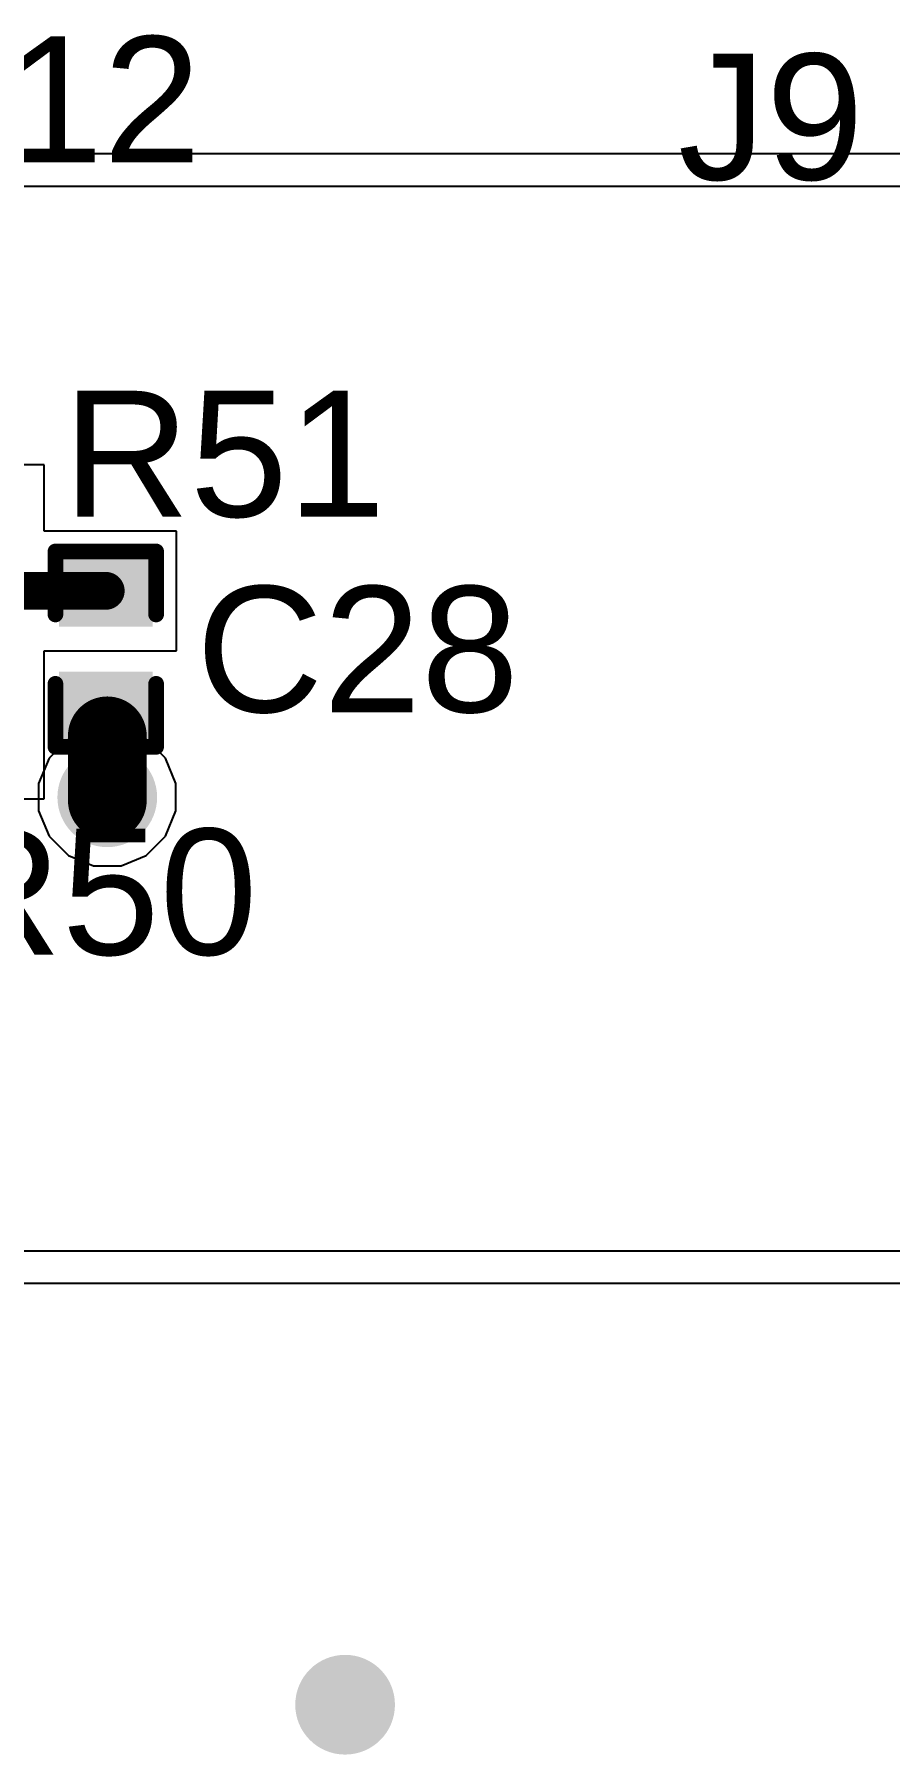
# Model space of a CAD drawing. Header units: millimetres. Extents: x 0 to 5423, y 0 to 5425.
# Drawn here: x 78.39 to 85.29, y 132.67 to 146.54 of the extents above; entities that cross this region are included whole.
import ezdxf

# ---------------------------------------------------------------- set-up
doc = ezdxf.new("R2010")
doc.units = ezdxf.units.MM
for name, color, linetype in [('BottomLayer', 5, 'Continuous'), ('BottomSolder', 6, 'Continuous'), ('TopLayer', 1, 'Continuous'), ('TopOverlay', 2, 'Continuous'), ('TopPaste', 8, 'Continuous'), ('TopSolder', 216, 'Continuous'), ('ViaHoleLayer', 16, 'Continuous')]:
    doc.layers.add(name, color=color, linetype=linetype)
doc.styles.add('Arial', font='', dxfattribs={"height": 0.2})
doc.styles.get('Arial').set_extended_font_data('Arial')

# ---------------------------------------------------------------- blocks, each defined once
blk = doc.blocks.new('C___0402_394')
at = {"layer": 'TopLayer'}
for points in [[(-0.699, -0.318), (-0.699, 0.317), (-0.241, 0.317), (-0.241, -0.318)], [(0.241, -0.318), (0.241, 0.317), (0.699, 0.317), (0.699, -0.318)]]:
    blk.add_hatch(color=1, dxfattribs=at).paths.add_polyline_path(points)
at = {"layer": 'TopPaste'}
for points in [[(-0.699, -0.318), (-0.699, 0.317), (-0.241, 0.317), (-0.241, -0.318)], [(0.241, -0.318), (0.241, 0.317), (0.699, 0.317), (0.699, -0.318)]]:
    blk.add_hatch(color=8, dxfattribs=at).paths.add_polyline_path(points)
at = {"layer": 'TopSolder'}
for points in [[(-0.758, -0.377), (-0.758, 0.377), (-0.181, 0.377), (-0.181, -0.377)], [(0.181, -0.377), (0.181, 0.377), (0.758, 0.377), (0.758, -0.377)]]:
    blk.add_hatch(color=216, dxfattribs=at).paths.add_polyline_path(points)
at = {"layer": 'TopOverlay', "const_width": 0.127}
for points in [[(-0.787, -0.406), (-0.787, 0.406)], [(-0.279, 0.406), (-0.787, 0.406)], [(0.787, 0.406), (0.279, 0.406)], [(0.787, -0.406), (0.787, 0.406)], [(-0.279, -0.406), (-0.787, -0.406)], [(0.787, -0.406), (0.279, -0.406)]]:
    blk.add_lwpolyline(points, dxfattribs=at)
at = {"layer": 'TopOverlay', "const_width": 0.0635}
for points in [[(-0.819, 0.406, 1), (-0.756, 0.406, 1)], [(-0.819, 0.406, 1), (-0.756, 0.406, 1)], [(-0.311, 0.406, 1), (-0.248, 0.406, 1)], [(0.248, 0.406, 1), (0.311, 0.406, 1)], [(0.756, 0.406, 1), (0.819, 0.406, 1)], [(0.756, 0.406, 1), (0.819, 0.406, 1)], [(-0.819, -0.406, 1), (-0.756, -0.406, 1)], [(-0.819, -0.406, 1), (-0.756, -0.406, 1)], [(-0.311, -0.406, 1), (-0.248, -0.406, 1)], [(0.248, -0.406, 1), (0.311, -0.406, 1)], [(0.756, -0.406, 1), (0.819, -0.406, 1)], [(0.756, -0.406, 1), (0.819, -0.406, 1)]]:
    blk.add_lwpolyline(points, format="xyb", close=True, dxfattribs=at)

msp = doc.modelspace()

# ---------------------------------------------------------------- hatches: boundary and pattern name
at = {"layer": 'BottomLayer'}
h = msp.add_hatch(color=5, dxfattribs=at)
edge = h.paths.add_edge_path()
edge.add_arc((78.981, 140.386), 0.3, 0, 360)
h = msp.add_hatch(color=5, dxfattribs=at)
edge = h.paths.add_edge_path()
edge.add_arc((80.899, 133.071), 0.3, 0, 360)
at = {"layer": 'BottomSolder'}
h = msp.add_hatch(color=6, dxfattribs=at)
edge = h.paths.add_edge_path()
edge.add_arc((78.981, 140.386), 0.402, 0, 360)
h = msp.add_hatch(color=6, dxfattribs=at)
edge = h.paths.add_edge_path()
edge.add_arc((80.899, 133.071), 0.402, 0, 360)
at = {"layer": 'TopLayer'}
h = msp.add_hatch(color=1, dxfattribs=at)
edge = h.paths.add_edge_path()
edge.add_arc((78.981, 140.386), 0.3, 0, 360)
h = msp.add_hatch(color=1, dxfattribs=at)
edge = h.paths.add_edge_path()
edge.add_arc((80.899, 133.071), 0.3, 0, 360)
at = {"layer": 'TopSolder'}
h = msp.add_hatch(color=216, dxfattribs=at)
edge = h.paths.add_edge_path()
edge.add_arc((78.981, 140.386), 0.402, 0, 360)
h = msp.add_hatch(color=216, dxfattribs=at)
edge = h.paths.add_edge_path()
edge.add_arc((80.899, 133.071), 0.402, 0, 360)
at = {"layer": 'ViaHoleLayer'}
h = msp.add_hatch(color=16, dxfattribs=at)
edge = h.paths.add_edge_path()
edge.add_arc((78.981, 140.386), 0.15, 0, 360)
h = msp.add_hatch(color=16, dxfattribs=at)
edge = h.paths.add_edge_path()
edge.add_arc((80.899, 133.071), 0.15, 0, 360)

# ---------------------------------------------------------------- linework, layer by layer
at = {"layer": 'BottomLayer'}
for p, q in [((85.931, 145.572), (76.836, 145.572)), ((76.836, 145.313), (85.931, 145.313)), ((78.871, 140.94), (78.668, 140.855)), ((79.092, 140.94), (78.871, 140.94)), ((79.295, 140.855), (79.092, 140.94)), ((78.668, 140.855), (78.512, 140.7)), ((79.451, 140.7), (79.295, 140.855)), ((78.512, 140.7), (78.427, 140.496)), ((79.535, 140.496), (79.451, 140.7)), ((78.427, 140.496), (78.427, 140.276)), ((79.535, 140.276), (79.535, 140.496)), ((78.427, 140.276), (78.512, 140.072)), ((79.451, 140.072), (79.535, 140.276)), ((78.512, 140.072), (78.668, 139.916)), ((79.295, 139.916), (79.451, 140.072)), ((78.668, 139.916), (78.871, 139.832)), ((79.092, 139.832), (79.295, 139.916)), ((78.871, 139.832), (79.092, 139.832)), ((85.997, 136.728), (69.548, 136.728)), ((69.548, 136.469), (85.997, 136.469))]:
    msp.add_line(p, q, dxfattribs=at)
at = {"layer": 'TopLayer'}
for p, q in [((78.473, 143.066), (77.203, 143.066)), ((78.473, 142.532), (78.473, 143.066)), ((79.54, 142.532), (78.473, 142.532)), ((79.54, 141.567), (79.54, 142.532)), ((78.473, 140.373), (78.473, 141.567)), ((78.473, 141.567), (79.54, 141.567)), ((77.532, 140.373), (78.473, 140.373))]:
    msp.add_line(p, q, dxfattribs=at)
for points, const_width in [([(78.092, 142.05), (78.969, 142.05)], 0.305), ([(78.981, 140.36), (78.981, 140.881)], 0.635)]:
    msp.add_lwpolyline(points, dxfattribs=dict(at, const_width=const_width))
for points, const_width in [([(78.892, 142.05, 1), (79.045, 142.05, 1)], 0.152), ([(78.823, 140.881, 1), (79.14, 140.881, 1)], 0.318), ([(78.823, 140.36, 1), (79.14, 140.36, 1)], 0.318)]:
    msp.add_lwpolyline(points, format="xyb", close=True, dxfattribs=dict(at, const_width=const_width))

# ---------------------------------------------------------------- block references
at = {"rotation": 270}
msp.add_blockref('C___0402_394', (78.969, 141.58), dxfattribs=at)

# ---------------------------------------------------------------- texts
at = {"layer": 'TopOverlay', "style": 'Arial'}
for s, p in [('J12', (77.449, 145.504)), ('J9', (83.583, 145.364)), ('R51', (78.622, 142.647)), ('C28', (79.697, 141.072)), ('R50', (77.589, 139.116))]:
    msp.add_text(s, height=1.016, dxfattribs=at).set_placement(p)

doc.saveas('drawing.dxf')
